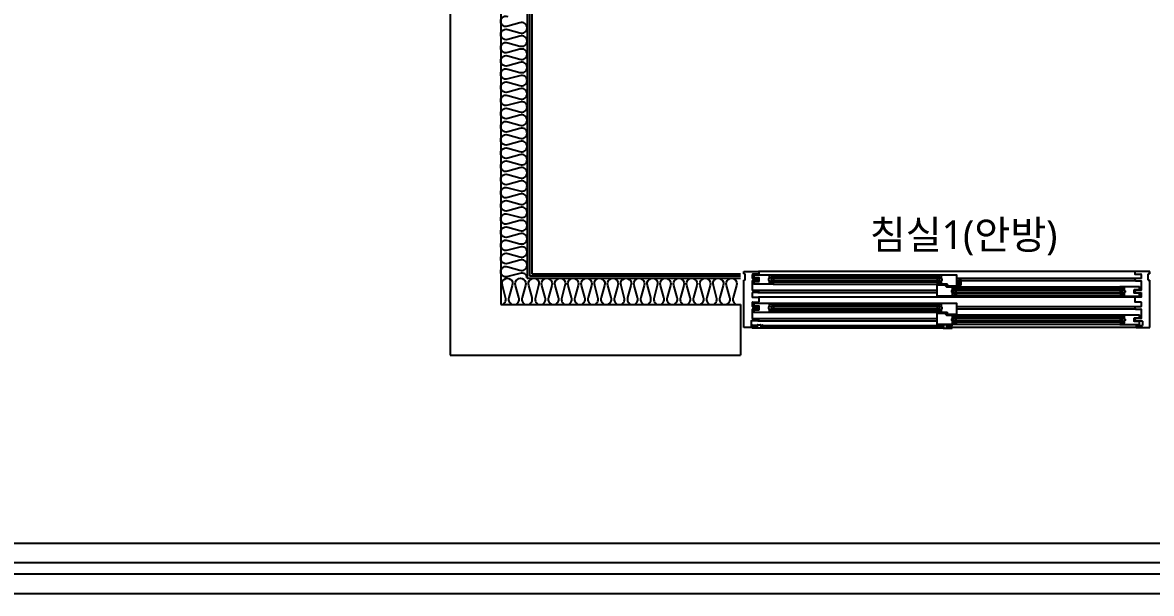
# Model space of a CAD drawing. Header units: millimetres. Extents: x -33000 to 294000, y 0 to 42408.
# Drawn here: x 237861 to 242784, y 11215 to 13705 of the extents above; entities that cross this region are included whole.
import ezdxf
from ezdxf.enums import TextEntityAlignment as Align

# ---------------------------------------------------------------- set-up
doc = ezdxf.new("R2010")
doc.units = ezdxf.units.MM
doc.header["$LTSCALE"] = 50
doc.layers.add('arch', color=8, linetype='Continuous')
doc.layers.add('실명', color=9, linetype='Continuous')
doc.styles.add('FORTELINE', font='malgun.ttf')

# ---------------------------------------------------------------- blocks, each defined once
blk = doc.blocks.new('XR-Unit-Plan$0$XREF-양산 평산동 공동주택-기준층평면도$0$vdf-245')
for p, q in [((34.5, 0), (24.5, 0)), ((-209.5, -7), (-209.5, -65)), ((-202.5, -6), (-208.5, -6)), ((-201.5, -32), (-201.5, -7)), ((-181.5, -33), (-200.5, -33)), ((-180.5, -3.5), (-180.5, -32)), ((-179.4, -3), (-180, -3)), ((-171, -3), (-171.6, -3)), ((-170.5, -27), (-170.5, -3.5)), ((-129.5, -28), (-169.5, -28)), ((-128.5, -3.5), (-128.5, -27)), ((-127.4, -3), (-128, -3)), ((-119, -3), (-119.6, -3)), ((-118.5, -27), (-118.5, -3.5)), ((-99, -28), (-117.5, -28)), ((-98, -27), (-98, -1)), ((23.5, -1), (23.5, -27)), ((35.5, -65), (35.5, -1)), ((-209.5, -65), (-2.5, -65)), ((-2.5, -59), (-2.5, -65)), ((-2.5, -59), (25.5, -59)), ((25.5, -65), (25.5, -59)), ((25.5, -65), (35.5, -65))]:
    blk.add_line(p, q)
for points in [[(-77.5, -27), (-77.5, -1, 0.414214), (-78.5, 0), (-97, 0)], [(-47, -27), (-47, -3.5, 0.414214), (-47.5, -3), (-48.1, -3, -0.341999), (-49.1, -2.2, 0.774597), (-54.9, -2.2, -0.341999), (-55.9, -3), (-56.5, -3, 0.414214), (-57, -3.5), (-57, -27, -0.414214), (-58, -28), (-76.5, -28, -0.414214), (-77.5, -27)], [(5, -27), (5, -3.5, 0.414214), (4.5, -3), (3.9, -3, -0.341999), (2.9, -2.2, 0.774597), (-2.9, -2.2, -0.341999), (-3.9, -3), (-4.5, -3, 0.414214), (-5, -3.5), (-5, -27)], [(-46, -28, -0.414214), (-47, -27)], [(-5, -27, -0.414214), (-6, -28), (-46, -28)], [(22.5, -28), (6, -28, -0.414214), (5, -27)]]:
    blk.add_lwpolyline(points, format="xyb")
for centre, radius, start, end in [((-175.5, -3), 3, 14.4775, 165.5225), ((-123.5, -3), 3, 14.4775, 165.5225), ((-97, -1), 1, 90, 180), ((24.5, -1), 1, 90, 180), ((34.5, -1), 1, 0, 90), ((-208.5, -7), 1, 90, 180), ((-202.5, -7), 1, 0, 90), ((-200.5, -32), 1, 180, 270), ((-181.5, -32), 1, 270, 0), ((-180, -3.5), 0.5, 90, 180), ((-179.4, -2), 1, 270, 345.5225), ((-171.6, -2), 1, 194.4775, 270), ((-171, -3.5), 0.5, 0, 90), ((-169.5, -27), 1, 180, 270), ((-129.5, -27), 1, 270, 0), ((-128, -3.5), 0.5, 90, 180.0003), ((-127.4, -2), 1, 270, 345.5225), ((-119.6, -2), 1, 194.4775, 270), ((-119, -3.5), 0.5, 0, 90), ((-117.5, -27), 1, 180, 270), ((-99, -27), 1, 270, 0), ((22.5, -27), 1, 270, 0)]:
    blk.add_arc(centre, radius, start, end)
blk = doc.blocks.new('XR-Unit-Plan$0$WG-민간-BPW_1800')
for p, q in [((15, 245), (79, 245)), ((15, 235), (15, 245)), ((15, 235), (21, 235)), ((15, 0), (15, 207)), ((21, 207), (15, 207)), ((21, 207), (21, 235)), ((79, 233), (53, 233)), ((60, 218), (60, 229.5)), ((1721, 245), (79, 245)), ((80, 244), (80, 234)), ((136.3, 198), (136.3, 220)), ((869.5, 220), (136.3, 220)), ((869.5, 214), (136.3, 214)), ((869.5, 204), (136.3, 204)), ((869.5, 198), (136.3, 198)), ((143, 222.6), (145.6, 220)), ((143, 195.4), (145.6, 198)), ((144.5, 230), (858, 230)), ((146.3, 204), (146.3, 214)), ((146.3, 204), (146.3, 214)), ((859.5, 222.6), (856.9, 220)), ((859.5, 195.4), (856.9, 198)), ((858, 230), (942, 230)), ((859.5, 229), (858, 229)), ((859.5, 222.5), (859.5, 229)), ((859.5, 204), (859.5, 214)), ((859.5, 204), (859.5, 214)), ((864.5, 222), (860, 222)), ((860, 197), (864.5, 197)), ((876, 225), (861, 225)), ((861, 225), (861, 224)), ((861.5, 223.5), (864.5, 223.5)), ((864.5, 223.5), (864.5, 222)), ((864.5, 197), (864.5, 195.5)), ((869.5, 198), (869.5, 220)), ((876.5, 213.8), (876.5, 224.5)), ((876.5, 194.5), (876.5, 204.2)), ((879.7, 211.6), (876.8, 213.4)), ((876.8, 204.6), (879.7, 206.4)), ((880, 206.8), (880, 211.2)), ((942.5, 229.5), (942.5, 181)), ((1723.5, 214.5), (942.5, 214.5)), ((953.4, 204.5), (954.7, 204.5)), ((954.7, 207.4), (954.7, 187.3)), ((960.9, 208.4), (955.7, 208.4)), ((958.9, 188.8), (961.8, 207.2)), ((961.9, 207.4), (961.9, 186.3)), ((1723.5, 204.5), (961.9, 204.5)), ((76.5, 162.5), (857.5, 162.5)), ((76.5, 152.5), (857.5, 152.5)), ((144.5, 189), (858, 189)), ((858, 190), (859.5, 190)), ((901.6, 189), (858, 189)), ((859.5, 190), (859.5, 196.5)), ((861, 195), (861, 194)), ((861, 194), (876, 194)), ((864.5, 195.5), (861.5, 195.5)), ((897, 181.9), (897, 182.1)), ((897.4, 182.5), (906, 183.5)), ((906, 180.5), (897.4, 181.4)), ((906, 185), (901.6, 189)), ((906, 183.5), (906, 185)), ((942, 180.5), (906, 180.5)), ((930.5, 146.5), (930.5, 168.5)), ((1667, 168.5), (930.5, 168.5)), ((1667, 162.5), (930.5, 162.5)), ((1667, 152.5), (930.5, 152.5)), ((940.5, 171.1), (943.1, 168.5)), ((940.5, 152.5), (940.5, 162.5)), ((940.5, 152.5), (940.5, 162.5)), ((942, 178), (1655.5, 178)), ((961, 185.3), (953.4, 185)), ((954.7, 187.3), (954.7, 185)), ((954.7, 187.3), (957, 187.3)), ((1657, 171.1), (1654.4, 168.5)), ((1657, 152.5), (1657, 162.5)), ((1657, 152.5), (1657, 162.5)), ((1667, 146.5), (1667, 168.5)), ((1740, 166), (1740, 177.5)), ((52, 110.5), (52, 92)), ((53, 111.5), (79, 111.5)), ((1721, 132), (79, 132)), ((143, 99.1), (145.6, 96.5)), ((144.5, 106.5), (858, 106.5)), ((859.5, 99.1), (856.9, 96.5)), ((858, 106.5), (942, 106.5)), ((859.5, 105.5), (858, 105.5)), ((859.5, 99), (859.5, 105.5)), ((864.5, 98.5), (860, 98.5)), ((876, 101.5), (861, 101.5)), ((861, 101.5), (861, 100.5)), ((861.5, 100), (864.5, 100)), ((864.5, 100), (864.5, 98.5)), ((876.5, 90.3), (876.5, 101)), ((1667, 146.5), (930.5, 146.5)), ((940.5, 143.9), (943.1, 146.5)), ((1655.5, 137), (942, 137)), ((942.5, 106), (942.5, 57.5)), ((1657, 143.9), (1654.4, 146.5)), ((52, 80), (52, 40)), ((53, 91), (76.5, 91)), ((76.5, 81), (53, 81)), ((77, 90.5), (77, 89.9)), ((77, 82.1), (77, 81.5)), ((136.3, 74.5), (136.3, 96.5)), ((869.5, 96.5), (136.3, 96.5)), ((869.5, 90.5), (136.3, 90.5)), ((869.5, 80.5), (136.3, 80.5)), ((869.5, 74.5), (136.3, 74.5)), ((143, 71.9), (145.6, 74.5)), ((858, 65.5), (144.5, 65.5)), ((146.3, 80.5), (146.3, 90.5)), ((146.3, 80.5), (146.3, 90.5)), ((859.5, 71.9), (856.9, 74.5)), ((858, 66.5), (859.5, 66.5)), ((901.6, 65.5), (858, 65.5)), ((859.5, 80.5), (859.5, 90.5)), ((859.5, 80.5), (859.5, 90.5)), ((859.5, 66.5), (859.5, 73)), ((860, 73.5), (864.5, 73.5)), ((861, 71.5), (861, 70.5)), ((861, 70.5), (876, 70.5)), ((864.5, 72), (861.5, 72)), ((864.5, 73.5), (864.5, 72)), ((869.5, 74.5), (869.5, 96.5)), ((876.5, 71), (876.5, 80.7)), ((879.7, 88.1), (876.8, 89.9)), ((876.8, 81.1), (879.7, 82.9)), ((880, 83.3), (880, 87.7)), ((897, 58.4), (897, 58.6)), ((897.4, 59), (906, 60)), ((906, 57), (897.4, 57.9)), ((906, 61.5), (901.6, 65.5)), ((906, 60), (906, 61.5)), ((942, 57), (906, 57)), ((1655.5, 54.5), (942, 54.5)), ((1723.5, 91), (942.5, 91)), ((1723.5, 81), (942.5, 81)), ((73, 0), (15, 0)), ((47, 28), (47, 9)), ((76.5, 29), (48, 29)), ((48, 8), (73, 8)), ((51, 9.5), (51, 11.5)), ((51.5, 12), (53.5, 12)), ((73.5, 9), (51.5, 9)), ((53.5, 11.2), (52, 11.2)), ((52, 11.2), (52, 10)), ((52, 10), (73.5, 10)), ((53, 39), (76.5, 39)), ((53.5, 12), (53.5, 11.2)), ((74, 10.5), (74, 11.5)), ((74, -0.5), (74, 8.5)), ((74, 7), (74, 1)), ((74.5, 12), (88, 12)), ((76.5, 39), (857.5, 39)), ((76.5, 29), (857.5, 29)), ((77, 38.5), (77, 37.9)), ((77, 30.1), (77, 29.5)), ((89, 11), (89, 5.5)), ((96.5, 8), (89, 8)), ((89, 3.5), (89, -1)), ((89.5, 5), (96, 5)), ((96, 4), (89.5, 4)), ((96.5, 5.5), (96.5, 9.5)), ((96.5, -1), (96.5, 3.5)), ((97.5, 9.5), (97.5, -1)), ((876.9, 8), (97.5, 8)), ((876.9, 0), (97.5, 0)), ((876.9, 9.5), (876.9, -1)), ((877.9, 5.5), (877.9, 9.5)), ((885.4, 8), (877.9, 8)), ((877.9, -1), (877.9, 3.5)), ((884.9, 5), (878.4, 5)), ((878.4, 4), (884.9, 4)), ((885.4, 11), (885.4, 5.5)), ((885.4, 3.5), (885.4, -1)), ((899.9, 12), (886.4, 12)), ((900.4, 10.5), (900.4, 11.5)), ((900.4, -0.5), (900.4, 8.5)), ((1727, 0), (900.4, 0)), ((922.4, 10), (900.9, 10)), ((900.9, 9), (922.9, 9)), ((922.9, 12), (920.9, 12)), ((920.9, 12), (920.9, 11.2)), ((920.9, 11.2), (922.4, 11.2)), ((922.4, 11.2), (922.4, 10)), ((923.4, 9.5), (923.4, 11.5)), ((930.5, 23), (930.5, 45)), ((1667, 45), (930.5, 45)), ((1667, 39), (930.5, 39)), ((1667, 29), (930.5, 29)), ((1667, 23), (930.5, 23)), ((940.5, 47.6), (943.1, 45)), ((940.5, 29), (940.5, 39)), ((940.5, 20.4), (943.1, 23)), ((1655.5, 13.5), (942, 13.5)), ((1657, 47.6), (1654.4, 45)), ((1657, 20.4), (1654.4, 23)), ((1657, 29), (1657, 39)), ((1667, 23), (1667, 45)), ((51.5, -1), (73.5, -1)), ((90, -2), (51.5, -2)), ((89, -1), (90, -1)), ((881.5, -2), (93, -2)), ((96, -1), (96.5, -1)), ((96.5, -2), (96, -2)), ((878.4, -1), (877.9, -1)), ((877.9, -2), (878.4, -2)), ((885.4, -1), (884.4, -1)), ((884.4, -2), (922.9, -2)), ((922.9, -1), (900.9, -1))]:
    blk.add_line(p, q)
for points in [[(52, 232), (52, 215.5, 0.414214), (53, 214.5)], [(53, 204.5, 0.414214), (52, 203.5), (52, 163.5)], [(53, 214.5), (76.5, 214.5, -0.414214), (77, 214), (77, 213.4, 0.341999), (77.8, 212.4, -0.774597), (77.8, 206.6, 0.341999), (77, 205.6), (77, 205, -0.414214), (76.5, 204.5), (53, 204.5)], [(60, 229), (60, 229.5, -0.414214), (60.5, 230)], [(60.5, 217.5, -0.414214), (60, 218)], [(60, 189.5), (60, 201, -0.414214), (60.5, 201.5)], [(60.5, 201.5), (81.3, 201.5, 0.414214), (82.3, 202.5), (82.3, 216.5, 0.414214), (81.3, 217.5), (60.5, 217.5)], [(143, 229), (143, 222.5, -0.414214), (142.5, 222), (138, 222), (138, 223.5), (141, 223.5, 0.414214), (141.5, 224), (141.5, 225), (126.5, 225, 0.414214), (126, 224.5), (126, 214.3, -0.269143), (125.7, 213.9), (122.8, 212.1, 0.269143), (122.5, 211.7), (122.5, 207.3, 0.269143), (122.8, 206.9), (125.7, 205.1, -0.269143), (126, 204.7), (126, 194.5, 0.414214), (126.5, 194), (141.5, 194), (141.5, 195, 0.414214), (141, 195.5), (138, 195.5), (138, 197), (142.5, 197, -0.414214), (143, 196.5), (143, 190)], [(144.5, 230, -0.414214), (145, 229.5, -0.414214), (144.5, 229), (143, 229)], [(52, 163.5, 0.414214), (53, 162.5)], [(53, 162.5), (76.5, 162.5, -0.414214), (77, 162), (77, 161.4, 0.341999), (77.8, 160.4, -0.774597), (77.8, 154.6, 0.341999), (77, 153.6), (77, 153, -0.414214), (76.5, 152.5), (53, 152.5, 0.414214), (52, 151.5), (52, 133, 0.414214), (53, 132)], [(60.5, 189, -0.414214), (60, 189.5)], [(143, 190), (144.5, 190, -1), (144.5, 189)], [(940.5, 144.5), (940.5, 138), (942, 138, -1), (942, 137), (858, 137, -0.414214), (857.5, 137.5), (857.5, 186, -0.414214), (858, 186.5), (894, 186.5), (902.6, 185.6, -0.382193), (903, 185.1), (903, 184.9, -0.382131), (902.6, 184.5), (894, 183.5), (894, 182), (898.5, 178), (942, 178, -0.414214), (942.5, 177.5, -0.414214), (942, 177), (940.5, 177), (940.5, 170.5)], [(940.5, 170.5, -0.414214), (940, 170), (935.5, 170), (935.5, 171.5), (938.5, 171.5, 0.414214), (939, 172), (939, 173), (924, 173, 0.414214), (923.5, 172.5), (923.5, 162.8, -0.269143), (923.2, 162.4), (920.3, 160.6, 0.269143), (920, 160.2), (920, 155.8, 0.269143), (920.3, 155.4), (923.2, 153.6, -0.269143), (923.5, 153.2), (923.5, 142.5, 0.414214), (924, 142), (939, 142), (939, 143, 0.414214), (938.5, 143.5), (935.5, 143.5), (935.5, 145), (940, 145, -0.414214), (940.5, 144.5)], [(1739.5, 178), (1655.5, 178, 0.414214), (1655, 177.5, 0.414214), (1655.5, 177), (1657, 177)], [(1657, 177), (1657, 170.5, 0.414214), (1657.5, 170), (1662, 170), (1662, 171.5), (1659, 171.5, -0.414214), (1658.5, 172), (1658.5, 173), (1673.5, 173, -0.414214), (1674, 172.5), (1674, 162.3, 0.269143), (1674.3, 161.9), (1677.2, 160.1, -0.269143), (1677.5, 159.7), (1677.5, 155.3, -0.269143), (1677.2, 154.9), (1674.3, 153.1, 0.269143), (1674, 152.7), (1674, 142.5, -0.414214), (1673.5, 142), (1658.5, 142), (1658.5, 143, -0.414214), (1659, 143.5), (1662, 143.5), (1662, 145), (1657.5, 145, 0.414214), (1657, 144.5)], [(1739.5, 149.5), (1718.7, 149.5, -0.414214), (1717.7, 150.5), (1717.7, 164.5, -0.414214), (1718.7, 165.5), (1739.5, 165.5)], [(1740, 177.5, 0.414214), (1739.5, 178)], [(1739.5, 165.5, 0.414214), (1740, 166)], [(1740, 137.5), (1740, 149, 0.414214), (1739.5, 149.5)], [(53, 132), (79, 132, -0.414214), (80, 131), (80, 112.5)], [(60, 94.5), (60, 106, -0.414214), (60.5, 106.5)], [(143, 105.5), (143, 99, -0.414214), (142.5, 98.5), (138, 98.5), (138, 100), (141, 100, 0.414214), (141.5, 100.5), (141.5, 101.5), (126.5, 101.5, 0.414214), (126, 101), (126, 90.8, -0.269143), (125.7, 90.4), (122.8, 88.6, 0.269143), (122.5, 88.2), (122.5, 83.8, 0.269143), (122.8, 83.4), (125.7, 81.6, -0.269143), (126, 81.2), (126, 71, 0.414214), (126.5, 70.5), (141.5, 70.5), (141.5, 71.5, 0.414214), (141, 72), (138, 72), (138, 73.5), (142.5, 73.5, -0.414214), (143, 73), (143, 66.5)], [(144.5, 106.5, -0.414214), (145, 106, -0.414214), (144.5, 105.5), (143, 105.5)], [(1657, 144.5), (1657, 138), (1655.5, 138, 1), (1655.5, 137)], [(1739.5, 137, 0.414214), (1740, 137.5)], [(60.5, 94, -0.414214), (60, 94.5)], [(60, 66), (60, 77.5, -0.414214), (60.5, 78)], [(60.5, 65.5, -0.414214), (60, 66)], [(60.5, 78), (81.3, 78, 0.414214), (82.3, 79), (82.3, 93, 0.414214), (81.3, 94), (60.5, 94)], [(143, 66.5), (144.5, 66.5, -1), (144.5, 65.5)], [(940.5, 21), (940.5, 14.5), (942, 14.5, -1), (942, 13.5), (858, 13.5, -0.414214), (857.5, 14), (857.5, 62.5, -0.414214), (858, 63), (894, 63), (902.6, 62.1, -0.382193), (903, 61.6), (903, 61.4, -0.382131), (902.6, 61), (894, 60), (894, 58.5), (898.5, 54.5), (942, 54.5, -0.414214), (942.5, 54, -0.414214), (942, 53.5), (940.5, 53.5), (940.5, 50), (940, 49.5), (940.5, 49), (940.5, 47, -0.414214), (940, 46.5), (935.5, 46.5), (935.5, 48), (938.5, 48, 0.414214), (939, 48.5), (939, 49.5), (924, 49.5, 0.414214), (923.5, 49), (923.5, 39.3, -0.269143), (923.2, 38.9), (920.3, 37.1, 0.269143), (920, 36.7), (920, 32.3, 0.269143), (920.3, 31.9), (923.2, 30.1, -0.269143), (923.5, 29.7), (923.5, 19, 0.414214), (924, 18.5), (939, 18.5), (939, 19.5, 0.414214), (938.5, 20), (935.5, 20), (935.5, 21.5), (940, 21.5, -0.414214), (940.5, 21)], [(1655.5, 54.5, 0.414214), (1655, 54, 0.414214), (1655.5, 53.5), (1657, 53.5)], [(1657, 53.5), (1657, 47, 0.414214), (1657.5, 46.5), (1662, 46.5), (1662, 48), (1659, 48, -0.414214), (1658.5, 48.5), (1658.5, 49.5), (1673.5, 49.5, -0.414214), (1674, 49), (1674, 38.8, 0.269143), (1674.3, 38.4), (1677.2, 36.6, -0.269143), (1677.5, 36.2), (1677.5, 31.8, -0.269143), (1677.2, 31.4), (1674.3, 29.6, 0.269143), (1674, 29.2), (1674, 19, -0.414214), (1673.5, 18.5), (1658.5, 18.5), (1658.5, 19.5, -0.414214), (1659, 20), (1662, 20), (1662, 21.5), (1657.5, 21.5, 0.414214), (1657, 21), (1657, 14.5)], [(1740, 54, 0.414214), (1739.5, 54.5)], [(1739.5, 42, 0.414214), (1740, 42.5), (1740, 54)], [(1657, 14.5), (1655.5, 14.5, 1), (1655.5, 13.5)], [(1739.5, 26), (1718.7, 26, -0.414214), (1717.7, 27), (1717.7, 41, -0.414214), (1718.7, 42), (1739.5, 42)], [(1740, 14), (1740, 25.5, 0.414214), (1739.5, 26)], [(1739.5, 13.5, 0.414214), (1740, 14)]]:
    blk.add_lwpolyline(points, format="xyb")
for points in [[(60.5, 230), (144.5, 230)], [(942.5, 208.5), (953.4, 204.5), (953.4, 185), (945.1, 183.6)], [(942.5, 181.5), (945.1, 181.5), (945.1, 204.2), (942.5, 204.2)], [(144.5, 189), (60.5, 189)], [(60.5, 106.5), (144.5, 106.5)], [(1655.5, 137), (1739.5, 137)], [(144.5, 65.5), (60.5, 65.5)], [(1739.5, 54.5), (1655.5, 54.5)], [(1655.5, 13.5), (1739.5, 13.5)]]:
    blk.add_lwpolyline(points)
for centre in [(93, 1), (881.5, 1)]:
    blk.add_circle(centre, 3)
for centre, radius, start, end in [((53, 232), 1, 90, 180), ((79, 244), 1, 0, 90), ((79, 234), 1, 270, 0), ((858, 229.5), 0.5, 90, 270), ((860, 222.5), 0.5, 180, 270), ((860, 196.5), 0.5, 90, 180), ((861.5, 224), 0.5, 180, 270), ((876, 224.5), 0.5, 0, 90), ((877, 213.8), 0.5, 180, 240.2551), ((877, 204.2), 0.5, 119.7449, 180), ((879.5, 211.2), 0.5, 0, 60.2551), ((879.5, 206.8), 0.5, 299.7449, 360), ((942, 229.5), 0.5, 0, 90), ((955.7, 207.4), 1, 90, 180.0858), ((960.8, 207.4), 1, 351.0635, 90), ((960.9, 207.4), 1, 0, 90), ((858, 189.5), 0.5, 90, 270), ((861.5, 195), 0.5, 90, 180), ((876, 194.5), 0.5, 270, 0), ((897.5, 182.1), 0.5, 96.3464, 180), ((897.5, 181.9), 0.5, 180, 263.666), ((942, 181), 0.5, 270, 0), ((957, 189.2), 1.88, 270, 348.8801), ((960.9, 186.3), 1, 272.2775, 0), ((53, 110.5), 1, 90, 180), ((79, 112.5), 1, 270, 0), ((858, 106), 0.5, 90, 270), ((860, 99), 0.5, 180, 270), ((861.5, 100.5), 0.5, 180, 270), ((876, 101), 0.5, 0, 90), ((942, 106), 0.5, 0, 90), ((53, 92), 1, 180, 270), ((53, 80), 1, 90, 180), ((76.5, 90.5), 0.5, 0, 90), ((76.5, 81.5), 0.5, 269.9997, 0), ((78, 89.9), 1, 180, 255.5225), ((78, 82.1), 1, 104.4775, 180), ((77, 86), 3, 284.4775, 75.5225), ((858, 66), 0.5, 90, 270), ((860, 73), 0.5, 90, 180), ((861.5, 71.5), 0.5, 90, 180), ((876, 71), 0.5, 270, 0), ((877, 90.3), 0.5, 180, 240.2551), ((877, 80.7), 0.5, 119.7449, 180), ((879.5, 87.7), 0.5, 0, 60.2551), ((879.5, 83.3), 0.5, 299.7449, 360), ((897.5, 58.6), 0.5, 96.3464, 180), ((897.5, 58.4), 0.5, 180, 263.666), ((942, 57.5), 0.5, 270, 0), ((48, 28), 1, 90, 180), ((48, 9), 1, 180, 270), ((51.5, 11.5), 0.5, 90, 180), ((51.5, 9.5), 0.5, 180, 270), ((53, 40), 1, 180, 270), ((73, 7), 1, 0, 90), ((73, 1), 1, 270, 0), ((73.5, 10.5), 0.5, 270, 0), ((73.5, 8.5), 0.5, 0, 90), ((74.5, 11.5), 0.5, 90, 180), ((76.5, 38.5), 0.5, 0, 90), ((76.5, 29.5), 0.5, 270, 0), ((78, 37.9), 1, 180, 255.5225), ((78, 30.1), 1, 104.4775, 180), ((77, 34), 3, 284.4775, 75.5225), ((88, 11), 1, 0, 90), ((89.5, 5.5), 0.5, 180, 270), ((89.5, 3.5), 0.5, 90, 180), ((96, 5.5), 0.5, 270, 0), ((96, 3.5), 0.5, 0, 90), ((97, 9.5), 0.5, 0, 180), ((877.4, 9.5), 0.5, 0, 180), ((878.4, 5.5), 0.5, 180, 270), ((878.4, 3.5), 0.5, 90, 180), ((884.9, 5.5), 0.5, 270, 0), ((884.9, 3.5), 0.5, 0, 90), ((886.4, 11), 1, 90, 180), ((899.9, 11.5), 0.5, 0, 90), ((900.9, 10.5), 0.5, 180, 270), ((900.9, 8.5), 0.5, 90, 180), ((922.9, 11.5), 0.5, 0, 90), ((922.9, 9.5), 0.5, 270, 0), ((51.5, -1.5), 0.5, 90, 270), ((73.5, -0.5), 0.5, 270, 0), ((90, -1.5), 0.5, 270, 90), ((96, -1.5), 0.5, 90, 270), ((96.5, -1), 1, 270, 0), ((877.9, -1), 1, 180, 270), ((878.4, -1.5), 0.5, 270, 90), ((884.4, -1.5), 0.5, 90, 270), ((900.9, -0.5), 0.5, 180, 270), ((922.9, -1.5), 0.5, 270, 90)]:
    blk.add_arc(centre, radius, start, end)
at = {"rotation": 90}
blk.add_blockref('XR-Unit-Plan$0$XREF-양산 평산동 공동주택-기준층평면도$0$vdf-245', (1720, 209.5), dxfattribs=at)

msp = doc.modelspace()

# ---------------------------------------------------------------- linework, layer by layer
at = {"layer": 'arch', "ltscale": 25}
for p, q in [((240061.2, 15064.6), (240061.2, 12589.6)), ((240071.2, 15074.6), (240071.2, 12599.6)), ((240081.2, 15084.6), (240081.2, 12609.6)), ((239946.2, 14949.6), (239946.2, 12474.6)), ((239726.2, 14729.6), (239726.2, 12254.6)), ((240081.2, 12609.6), (240991.2, 12609.6)), ((240061.2, 12589.6), (240991.2, 12589.6)), ((240071.2, 12599.6), (240991.2, 12599.6)), ((239946.2, 12474.6), (240991.2, 12474.6)), ((240991.2, 12474.6), (240991.2, 12254.6)), ((239726.2, 12254.6), (240991.2, 12254.6)), ((237406.2, 11434.6), (245756.2, 11434.6)), ((237406.2, 11349.6), (245841.2, 11349.6)), ((237406.2, 11299.6), (245891.2, 11299.6)), ((237406.2, 11214.6), (245976.2, 11214.6))]:
    msp.add_line(p, q, dxfattribs=at)
for points in [[(240061.2, 12589.6, 0.524856), (240030, 12611.1), (239977.4, 12596.8, -1.449198), (239977.4, 12639.9), (240030, 12625.6, 0.524856), (240061.2, 12647.1, 0.524856), (240030, 12668.6), (239977.4, 12654.3, -1.449198), (239977.4, 12697.4), (240030, 12683.1, 0.524856), (240061.2, 12704.6, 0.524856), (240030, 12726.1), (239977.4, 12711.8, -1.449198), (239977.4, 12754.9), (240030, 12740.6, 0.524856), (240061.2, 12762.1, 0.524856), (240030, 12783.6), (239977.4, 12769.3, -1.449198), (239977.4, 12812.4), (240030, 12798.1, 0.524856), (240061.2, 12819.6, 0.524856), (240030, 12841.1), (239977.4, 12826.8, -1.449198), (239977.4, 12869.9), (240030, 12855.6, 0.524856), (240061.2, 12877.1, 0.524856), (240030, 12898.6), (239977.4, 12884.3, -1.449198), (239977.4, 12927.4), (240030, 12913.1, 0.524856), (240061.2, 12934.6, 0.524856), (240030, 12956.1), (239977.4, 12941.8, -1.449198), (239977.4, 12984.9), (240030, 12970.6, 0.524856), (240061.2, 12992.1, 0.524856), (240030, 13013.6), (239977.4, 12999.3, -1.449198), (239977.4, 13042.4), (240030, 13028.1, 0.524856), (240061.2, 13049.6, 0.524856), (240030, 13071.1), (239977.4, 13056.8, -1.449198), (239977.4, 13099.9), (240030, 13085.6, 0.524856), (240061.2, 13107.1, 0.524856), (240030, 13128.6), (239977.4, 13114.3, -1.449198), (239977.4, 13157.4), (240030, 13143.1, 0.524856), (240061.2, 13164.6, 0.524856), (240030, 13186.1), (239977.4, 13171.8, -1.449198), (239977.4, 13214.9), (240030, 13200.6, 0.524856), (240061.2, 13222.1, 0.524856), (240030, 13243.6), (239977.4, 13229.3, -1.449198), (239977.4, 13272.4), (240030, 13258.1, 0.524856), (240061.2, 13279.6, 0.524856), (240030, 13301.1), (239977.4, 13286.8, -1.449198), (239977.4, 13329.9), (240030, 13315.6, 0.524856), (240061.2, 13337.1, 0.524856), (240030, 13358.6), (239977.4, 13344.3, -1.449198), (239977.4, 13387.4), (240030, 13373.1, 0.524856), (240061.2, 13394.6, 0.524856), (240030, 13416.1), (239977.4, 13401.8, -1.449198), (239977.4, 13444.9), (240030, 13430.6, 0.524856), (240061.2, 13452.1, 0.524856), (240030, 13473.6), (239977.4, 13459.3, -1.449198), (239977.4, 13502.4), (240030, 13488.1, 0.524856), (240061.2, 13509.6, 0.524856), (240030, 13531.1), (239977.4, 13516.8, -1.449198), (239977.4, 13559.9), (240030, 13545.6, 0.524856), (240061.2, 13567.1, 0.524856), (240030, 13588.6), (239977.4, 13574.3, -1.449198), (239977.4, 13617.4), (240030, 13603.1, 0.524856), (240061.2, 13624.6, 0.524856), (240030, 13646.1), (239977.4, 13631.8, -1.449198), (239977.4, 13674.9), (240030, 13660.6, 0.524856), (240061.2, 13682.1, 0.524856), (240030, 13703.6), (239977.4, 13689.3, -1.449198), (239977.4, 13732.4)], [(239946.2, 12474.6, 0.524856), (239967.7, 12505.8), (239953.5, 12558.4, -1.449198), (239996.5, 12558.4), (239982.2, 12505.8, 0.524856), (240003.7, 12474.6, 0.524856), (240025.2, 12505.8), (240011, 12558.4, -1.449198), (240054, 12558.4), (240039.7, 12505.8, 0.524856), (240061.2, 12474.6, 0.524856), (240082.7, 12505.8), (240068.5, 12558.4, -1.449198), (240111.5, 12558.4), (240097.2, 12505.8, 0.524856), (240118.7, 12474.6, 0.524856), (240140.2, 12505.8), (240126, 12558.4, -1.449198), (240169, 12558.4), (240154.7, 12505.8, 0.524856), (240176.2, 12474.6, 0.524856), (240197.7, 12505.8), (240183.5, 12558.4, -1.449198), (240226.5, 12558.4), (240212.2, 12505.8, 0.524856), (240233.7, 12474.6, 0.524856), (240255.2, 12505.8), (240241, 12558.4, -1.449198), (240284, 12558.4), (240269.7, 12505.8, 0.524856), (240291.2, 12474.6, 0.524856), (240312.7, 12505.8), (240298.5, 12558.4, -1.449198), (240341.5, 12558.4), (240327.2, 12505.8, 0.524856), (240348.7, 12474.6, 0.524856), (240370.2, 12505.8), (240356, 12558.4, -1.449198), (240399, 12558.4), (240384.7, 12505.8, 0.524856), (240406.2, 12474.6, 0.524856), (240427.7, 12505.8), (240413.5, 12558.4, -1.449198), (240456.5, 12558.4), (240442.2, 12505.8, 0.524856), (240463.7, 12474.6, 0.524856), (240485.2, 12505.8), (240471, 12558.4, -1.449198), (240514, 12558.4), (240499.7, 12505.8, 0.524856), (240521.2, 12474.6, 0.524856), (240542.7, 12505.8), (240528.5, 12558.4, -1.449198), (240571.5, 12558.4), (240557.2, 12505.8, 0.524856), (240578.7, 12474.6, 0.524856), (240600.2, 12505.8), (240586, 12558.4, -1.449198), (240629, 12558.4), (240614.7, 12505.8, 0.524856), (240636.2, 12474.6, 0.524856), (240657.7, 12505.8), (240643.5, 12558.4, -1.449198), (240686.5, 12558.4), (240672.2, 12505.8, 0.524856), (240693.7, 12474.6, 0.524856), (240715.2, 12505.8), (240701, 12558.4, -1.449198), (240744, 12558.4), (240729.7, 12505.8, 0.524856), (240751.2, 12474.6, 0.524856), (240772.7, 12505.8), (240758.5, 12558.4, -1.449198), (240801.5, 12558.4), (240787.2, 12505.8, 0.524856), (240808.7, 12474.6, 0.524856), (240830.2, 12505.8), (240816, 12558.4, -1.449198), (240859, 12558.4), (240844.7, 12505.8, 0.524856), (240866.2, 12474.6, 0.524856), (240887.7, 12505.8), (240873.5, 12558.4, -1.449198), (240916.5, 12558.4), (240902.2, 12505.8, 0.524856), (240923.7, 12474.6, 0.524856), (240945.2, 12505.8), (240931, 12558.4, -1.449198), (240974, 12558.4), (240959.7, 12505.8, 0.524856), (240981.2, 12474.6, 0.112908), (240991.2, 12476.9, 0.112908)]]:
    msp.add_lwpolyline(points, format="xyb", dxfattribs=at)

# ---------------------------------------------------------------- block references
msp.add_blockref('XR-Unit-Plan$0$WG-민간-BPW_1800', (240991.2, 12374.6), dxfattribs=at)

# ---------------------------------------------------------------- texts
at = {"layer": '실명', "ltscale": 25, "style": 'FORTELINE'}
msp.add_text('침실1(안방)', height=125, dxfattribs=at).set_placement((241964.6, 12779.6, 0), align=Align.MIDDLE_CENTER)

doc.saveas('drawing.dxf')
